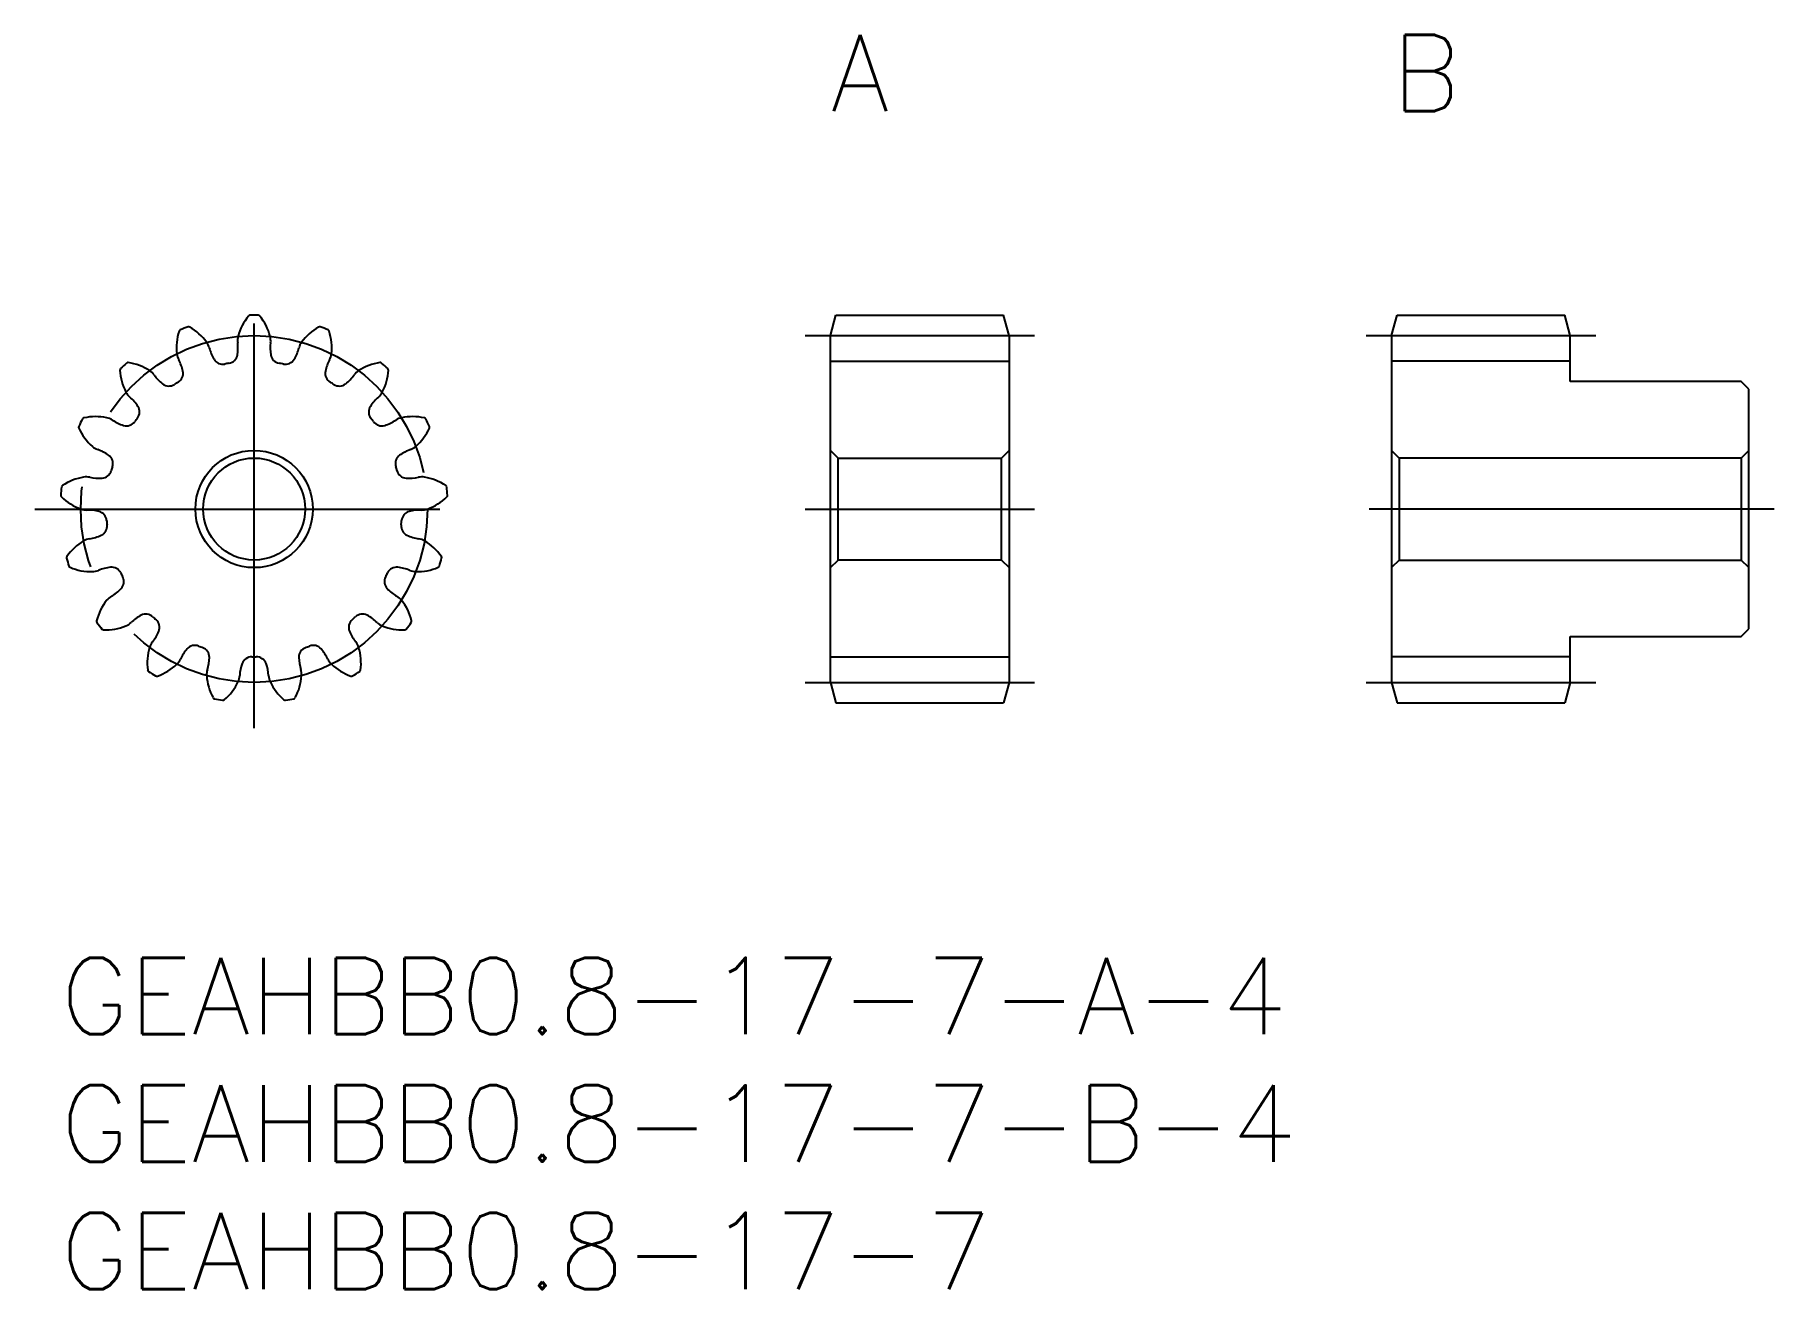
# Model space of a CAD drawing. Extents: x -1 to 67.2, y -13 to 36.2.
import ezdxf

# ---------------------------------------------------------------- set-up
doc = ezdxf.new("R2010")
doc.units = 0
doc.header["$LTSCALE"] = 0.5
doc.linetypes.add('CENTER', pattern=[50.8, 31.75, -6.35, 6.35, -6.35])
for name, color, linetype in [('MSM_CENTER', 1, 'CENTER'), ('MSM_CONTINUOUS', 7, 'CONTINUOUS'), ('MSM_PART_NUMBER', 7, 'CONTINUOUS')]:
    doc.layers.add(name, color=color, linetype=linetype)
doc.styles.get("Standard").update_dxf_attribs({"font": 'txt.shx', "height": 1, "bigfont": 'bigfont.shx'})

# ---------------------------------------------------------------- blocks, each defined once
blk = doc.blocks.new('*U2')
at = {"layer": 'MSM_PART_NUMBER'}
blk.add_text('GEAHBB0.8-17-7-A-4', height=3, dxfattribs=at).set_placement((0, -3))
blk = doc.blocks.new('*U3')
at = {"layer": 'MSM_PART_NUMBER'}
blk.add_text('GEAHBB0.8-17-7-B-4', height=3, dxfattribs=at).set_placement((0, -8))
blk = doc.blocks.new('*U4')
at = {"layer": 'MSM_PART_NUMBER'}
blk.add_text('GEAHBB0.8-17-7', height=3, dxfattribs=at).set_placement((0, -13))
blk = doc.blocks.new('*U5')
at = {"layer": 'MSM_PART_NUMBER'}
blk.add_text('A', height=3, dxfattribs=at).set_placement((30.2, 33.2))
blk = doc.blocks.new('*U6')
at = {"layer": 'MSM_PART_NUMBER'}
blk.add_text('B', height=3, dxfattribs=at).set_placement((52.2, 33.2))

msp = doc.modelspace()

# ---------------------------------------------------------------- linework, layer by layer
at = {"layer": 'MSM_CENTER'}
for p, q in [((7.6, 9), (7.6, 26.2)), ((29.2, 24.4), (38.2, 24.4)), ((51.2, 24.4), (60.2, 24.4)), ((-1, 17.6), (16.2, 17.6)), ((29.2, 17.6), (38.2, 17.6)), ((67.2, 17.6), (51.2, 17.6)), ((29.2, 10.8), (38.2, 10.8)), ((51.2, 10.8), (60.2, 10.8))]:
    msp.add_line(p, q, dxfattribs=at)
msp.add_circle((7.6, 17.6), 6.8, dxfattribs=at)
at = {"layer": 'MSM_CONTINUOUS'}
for p, q in [((30.2, 24.4), (30.414, 25.2)), ((30.414, 25.2), (36.986, 25.2)), ((37.2, 24.4), (36.986, 25.2)), ((52.2, 24.4), (52.414, 25.2)), ((52.414, 25.2), (58.986, 25.2)), ((59.2, 24.4), (58.986, 25.2)), ((30.2, 10.8), (30.2, 24.4)), ((37.2, 24.4), (37.2, 10.8)), ((52.2, 24.4), (52.2, 10.8)), ((59.2, 22.6), (59.2, 24.4)), ((30.2, 23.4), (37.2, 23.4)), ((59.2, 23.4), (52.2, 23.4)), ((65.9, 22.6), (59.2, 22.6)), ((66.2, 22.3), (65.9, 22.6)), ((66.2, 12.9), (66.2, 22.3)), ((30.5, 19.6), (30.2, 19.9)), ((37.2, 19.9), (36.9, 19.6)), ((52.2, 19.9), (52.5, 19.6)), ((65.9, 19.6), (66.2, 19.9)), ((30.5, 15.6), (30.5, 19.6)), ((30.5, 19.6), (36.9, 19.6)), ((36.9, 15.6), (36.9, 19.6)), ((52.5, 19.6), (52.5, 15.6)), ((65.9, 19.6), (52.5, 19.6)), ((65.9, 19.6), (65.9, 15.6)), ((30.2, 15.3), (30.5, 15.6)), ((36.9, 15.6), (30.5, 15.6)), ((36.9, 15.6), (37.2, 15.3)), ((52.5, 15.6), (52.2, 15.3)), ((52.5, 15.6), (65.9, 15.6)), ((66.2, 15.3), (65.9, 15.6)), ((59.2, 10.8), (59.2, 12.6)), ((59.2, 12.6), (65.9, 12.6)), ((65.9, 12.6), (66.2, 12.9)), ((30.2, 11.8), (37.2, 11.8)), ((59.2, 11.8), (52.2, 11.8)), ((30.2, 10.8), (30.414, 10)), ((37.2, 10.8), (36.986, 10)), ((52.2, 10.8), (52.414, 10)), ((59.2, 10.8), (58.986, 10)), ((30.414, 10), (36.986, 10)), ((52.414, 10), (58.986, 10))]:
    msp.add_line(p, q, dxfattribs=at)
for radius in [2.3, 2]:
    msp.add_circle((7.6, 17.6), radius, dxfattribs=at)
for centre, radius, start, end in [((6.68, 23.927), 2.125, 162.18513, 186.47059), ((4.734, 24.552), 0.08, 112.40701, 162.18514), ((7.6, 17.6), 7.6, 109.94593, 112.40701), ((5.035, 24.669), 0.08, 60.16781, 109.94593), ((4.017, 22.895), 2.125, 35.88235, 60.16781), ((9.028, 23.832), 2.125, 141.00866, 165.29412), ((7.439, 25.118), 0.08, 91.23054, 141.00867), ((7.6, 17.6), 7.6, 88.76946, 91.23054), ((7.761, 25.118), 0.08, 38.99134, 88.76946), ((6.172, 23.832), 2.125, 14.70588, 38.99134), ((11.183, 22.895), 2.125, 119.83219, 144.11765), ((10.165, 24.669), 0.08, 70.05407, 119.83219), ((7.6, 17.6), 7.6, 67.59299, 70.05407), ((10.466, 24.552), 0.08, 17.81487, 67.59299), ((8.52, 23.927), 2.125, 353.52941, 17.81487), ((5.214, 23.76), 0.649, 14.20192, 35.88236), ((7.49, 24.338), 1.7, 194.2726, 210.58893), ((5.268, 23.923), 1.7, 350.58754, 6.90387), ((7.6, 24.206), 0.649, 165.29412, 186.97455), ((7.6, 24.206), 0.649, 353.02545, 14.70588), ((9.932, 23.923), 1.7, 173.09613, 189.41246), ((7.71, 24.338), 1.7, 329.41107, 345.7274), ((9.986, 23.76), 0.649, 144.11765, 165.79808), ((7.6, 17.6), 7.6, 131.1224, 133.58348), ((2.654, 23.265), 0.08, 81.34428, 131.1224), ((2.347, 21.243), 2.125, 57.05882, 81.34428), ((5.214, 23.76), 0.649, 186.47059, 208.15103), ((3.142, 22.654), 1.7, 11.76401, 28.08034), ((6.371, 23.677), 0.4, 210.58893, 281.43506), ((7.6, 17.6), 5.8, 99.74141, 101.43506), ((6.551, 23.711), 0.4, 279.7414, 350.58754), ((8.649, 23.711), 0.4, 189.41246, 260.25859), ((7.6, 17.6), 5.8, 78.56493, 80.25859), ((8.829, 23.677), 0.4, 258.56494, 329.41107), ((12.058, 22.654), 1.7, 151.91966, 168.23599), ((9.986, 23.76), 0.649, 331.84897, 353.52941), ((12.853, 21.243), 2.125, 98.65572, 122.94118), ((12.546, 23.265), 0.08, 48.8776, 98.65572), ((7.6, 17.6), 7.6, 46.41652, 48.8776), ((2.416, 23.047), 0.08, 133.58348, 183.36161), ((4.457, 23.167), 2.125, 183.3616, 207.64706), ((3.149, 22.482), 0.649, 35.37839, 57.05882), ((5.063, 23.844), 1.7, 215.44907, 231.7654), ((4.259, 22.823), 0.4, 231.7654, 302.61154), ((7.6, 17.6), 5.8, 120.91788, 122.61154), ((4.414, 22.919), 0.4, 300.91787, 11.76401), ((10.786, 22.919), 0.4, 168.23599, 239.08212), ((7.6, 17.6), 5.8, 57.38846, 59.08212), ((10.941, 22.823), 0.4, 237.38847, 308.2346), ((10.137, 23.844), 1.7, 308.2346, 324.55093), ((12.051, 22.482), 0.649, 122.94118, 144.62161), ((10.743, 23.167), 2.125, 332.35294, 356.6384), ((12.784, 23.047), 0.08, 356.6384, 46.41652), ((3.149, 22.482), 0.649, 207.64706, 229.3275), ((1.617, 20.702), 1.7, 32.94048, 49.25681), ((13.583, 20.702), 1.7, 130.74319, 147.05952), ((12.051, 22.482), 0.649, 310.6725, 332.35294), ((0.942, 21.096), 0.08, 102.52075, 152.29887), ((1.385, 19.099), 2.125, 78.23529, 102.52075), ((1.686, 20.545), 0.649, 56.55486, 78.2353), ((7.6, 17.6), 5.8, 142.09435, 143.78801), ((2.708, 21.409), 0.4, 322.09435, 32.94048), ((12.492, 21.409), 0.4, 147.05952, 217.90565), ((7.6, 17.6), 5.8, 36.21199, 37.90565), ((13.514, 20.545), 0.649, 101.76471, 123.44514), ((13.815, 19.099), 2.125, 77.47925, 101.76471), ((14.258, 21.096), 0.08, 27.70113, 77.47925), ((0.798, 20.807), 0.08, 154.75995, 204.53808), ((2.658, 21.656), 2.125, 204.53807, 228.82353), ((7.6, 17.6), 7.6, 152.29887, 154.75995), ((2.979, 22.506), 1.7, 236.62554, 252.94187), ((2.598, 21.263), 0.4, 252.94187, 323.78801), ((12.602, 21.263), 0.4, 216.21199, 287.05813), ((12.221, 22.506), 1.7, 287.05813, 303.37446), ((12.542, 21.656), 2.125, 311.17647, 335.46193), ((7.6, 17.6), 7.6, 25.24005, 27.70113), ((14.402, 20.807), 0.08, 335.46193, 25.24005), ((1.686, 20.545), 0.649, 228.82353, 250.50397), ((0.9, 18.331), 1.7, 54.11695, 70.43328), ((14.3, 18.331), 1.7, 109.56672, 125.88305), ((13.514, 20.545), 0.649, 289.49603, 311.17647), ((1.612, 19.208), 0.4, 274.11834, 344.96448), ((1.662, 19.385), 0.4, 343.27083, 54.11695), ((7.6, 17.6), 5.8, 163.27082, 164.96448), ((13.538, 19.385), 0.4, 125.88305, 196.72918), ((7.6, 17.6), 5.8, 15.03552, 16.72918), ((13.588, 19.208), 0.4, 195.03553, 265.88166), ((7.6, 17.6), 7.6, 173.47534, 175.93642), ((0.129, 18.455), 0.08, 123.69722, 173.47534), ((1.263, 16.753), 2.125, 99.41177, 123.69722), ((1.022, 18.21), 0.649, 77.73133, 99.41177), ((1.519, 20.505), 1.7, 257.80201, 274.11834), ((13.681, 20.505), 1.7, 265.88166, 282.19799), ((14.178, 18.21), 0.649, 80.58824, 102.26867), ((13.937, 16.753), 2.125, 56.30278, 80.58824), ((15.071, 18.455), 0.08, 6.52466, 56.30278), ((7.6, 17.6), 7.6, 4.06358, 6.52466), ((0.099, 18.133), 0.08, 175.93642, 225.71455), ((1.527, 19.597), 2.125, 225.71454, 250), ((13.673, 19.597), 2.125, 290, 314.28546), ((15.101, 18.133), 0.08, 314.28546, 4.06358), ((1.022, 18.21), 0.649, 250, 271.68044), ((1.089, 15.862), 1.7, 75.29343, 91.60975), ((1.419, 17.119), 0.4, 4.44728, 75.29343), ((7.6, 17.6), 5.8, 184.44729, 186.14095), ((7.6, 17.6), 5.8, 353.85905, 355.55271), ((13.781, 17.119), 0.4, 104.70657, 175.55271), ((14.111, 15.862), 1.7, 88.39025, 104.70657), ((14.178, 18.21), 0.649, 268.31956, 290), ((1.246, 15.792), 0.649, 98.9078, 120.58824), ((0.88, 18.112), 1.7, 278.97849, 295.29481), ((1.436, 16.937), 0.4, 295.29481, 6.14095), ((13.764, 16.937), 0.4, 173.85906, 244.70519), ((14.32, 18.112), 1.7, 244.70519, 261.02151), ((13.954, 15.792), 0.649, 59.41177, 81.0922), ((0.325, 15.698), 0.08, 144.87369, 194.65181), ((1.997, 14.521), 2.125, 120.58824, 144.87369), ((13.203, 14.521), 2.125, 35.12631, 59.41177), ((14.875, 15.698), 0.08, 345.34819, 35.12631), ((7.6, 17.6), 7.6, 194.65181, 197.11289), ((0.413, 15.387), 0.08, 197.11289, 246.89102), ((1.216, 17.268), 2.125, 246.89101, 271.17647), ((1.246, 15.792), 0.649, 271.17647, 292.85691), ((2.156, 13.627), 1.7, 96.4699, 112.78622), ((2.01, 14.919), 0.4, 25.62375, 96.4699), ((7.6, 17.6), 5.8, 205.62376, 207.31742), ((7.6, 17.6), 5.8, 332.68258, 334.37624), ((13.19, 14.919), 0.4, 83.5301, 154.37624), ((13.044, 13.627), 1.7, 67.21378, 83.5301), ((13.954, 15.792), 0.649, 247.14309, 268.82353), ((13.984, 17.268), 2.125, 268.82353, 293.10899), ((14.787, 15.387), 0.08, 293.10899, 342.88711), ((7.6, 17.6), 7.6, 342.88711, 345.34819), ((1.149, 15.65), 1.7, 300.15496, 316.47128), ((2.091, 14.755), 0.4, 316.47128, 27.31742), ((13.109, 14.755), 0.4, 152.68259, 223.52872), ((14.051, 15.65), 1.7, 223.52872, 239.84504), ((3.488, 12.705), 2.125, 141.76471, 166.05016), ((2.328, 13.619), 0.649, 120.08427, 141.76471), ((12.872, 13.619), 0.649, 38.23529, 59.91573), ((11.712, 12.705), 2.125, 13.94984, 38.23529), ((1.503, 13.198), 0.08, 166.05016, 215.82828), ((7.6, 17.6), 7.6, 215.82828, 218.28936), ((1.767, 14.984), 2.125, 268.06748, 292.35294), ((2.328, 13.619), 0.649, 292.35294, 314.03338), ((3.959, 11.929), 1.7, 117.64637, 133.96269), ((3.356, 13.08), 0.4, 46.80022, 117.64637), ((7.6, 17.6), 5.8, 226.80023, 228.49389), ((3.491, 12.957), 0.4, 337.64775, 48.49389), ((11.709, 12.957), 0.4, 131.5061, 202.35225), ((7.6, 17.6), 5.8, 311.50611, 313.19977), ((11.844, 13.08), 0.4, 62.35363, 133.19977), ((11.241, 11.929), 1.7, 46.03731, 62.35363), ((12.872, 13.619), 0.649, 225.96662, 247.64706), ((13.433, 14.984), 2.125, 247.64706, 271.93252), ((7.6, 17.6), 7.6, 321.71064, 324.17172), ((13.697, 13.198), 0.08, 324.17172, 13.94984), ((1.698, 12.94), 0.08, 218.28936, 268.06748), ((4.122, 11.983), 0.649, 141.26074, 162.94118), ((2.289, 13.451), 1.7, 321.33143, 337.64775), ((12.911, 13.451), 1.7, 202.35225, 218.66857), ((11.078, 11.983), 0.649, 17.05882, 38.73926), ((13.502, 12.94), 0.08, 271.93252, 321.71064), ((5.534, 11.55), 2.125, 162.94118, 187.22663), ((4.122, 11.983), 0.649, 313.52941, 335.20985), ((6.254, 10.996), 1.7, 138.82284, 155.13916), ((5.275, 11.852), 0.4, 67.97669, 138.82284), ((7.6, 17.6), 5.8, 247.9767, 249.67036), ((5.446, 11.786), 0.4, 358.82422, 69.67036), ((4.146, 11.813), 1.7, 342.5079, 358.82422), ((7.508, 11.401), 0.4, 89.15316, 159.99931), ((7.6, 17.6), 5.8, 269.15317, 270.84683), ((7.692, 11.401), 0.4, 20.00069, 90.84683), ((9.754, 11.786), 0.4, 110.32965, 181.17578), ((11.054, 11.813), 1.7, 181.17578, 197.4921), ((7.6, 17.6), 5.8, 290.32964, 292.0233), ((9.925, 11.852), 0.4, 41.17716, 112.0233), ((8.946, 10.996), 1.7, 24.86084, 41.17716), ((11.078, 11.983), 0.649, 204.79015, 226.47059), ((9.666, 11.55), 2.125, 352.77337, 17.05882), ((3.505, 11.293), 0.08, 187.22663, 237.00476), ((7.6, 17.6), 7.6, 237.00476, 239.46583), ((3.779, 11.123), 0.08, 239.46583, 289.24396), ((3.105, 13.054), 2.125, 289.24395, 313.52941), ((6.386, 11.106), 0.649, 162.43721, 184.11765), ((7.859, 11.212), 2.125, 184.11765, 208.4031), ((6.386, 11.106), 0.649, 334.70588, 356.38632), ((8.73, 10.956), 1.7, 159.99931, 176.31563), ((6.47, 10.956), 1.7, 3.68437, 20.00069), ((8.814, 11.106), 0.649, 183.61368, 205.29412), ((7.341, 11.212), 2.125, 331.5969, 355.88235), ((8.814, 11.106), 0.649, 355.88235, 17.56279), ((12.095, 13.054), 2.125, 226.47059, 250.75605), ((11.421, 11.123), 0.08, 250.75605, 300.53417), ((7.6, 17.6), 7.6, 300.53417, 302.99524), ((11.695, 11.293), 0.08, 302.99524, 352.77337), ((5.051, 11.737), 2.125, 310.42042, 334.70588), ((10.149, 11.737), 2.125, 205.29412, 229.57958), ((6.06, 10.239), 0.08, 208.4031, 258.18123), ((7.6, 17.6), 7.6, 258.18123, 260.6423), ((6.377, 10.18), 0.08, 260.6423, 310.42043), ((8.823, 10.18), 0.08, 229.57958, 279.3577), ((7.6, 17.6), 7.6, 279.3577, 281.81877), ((9.14, 10.239), 0.08, 281.81877, 331.5969)]:
    msp.add_arc(centre, radius, start, end, dxfattribs=at)

# ---------------------------------------------------------------- block references
for name in ['*U5', '*U6', '*U2', '*U3', '*U4']:
    msp.add_blockref(name, (0, 0), dxfattribs=at)

doc.saveas('drawing.dxf')
